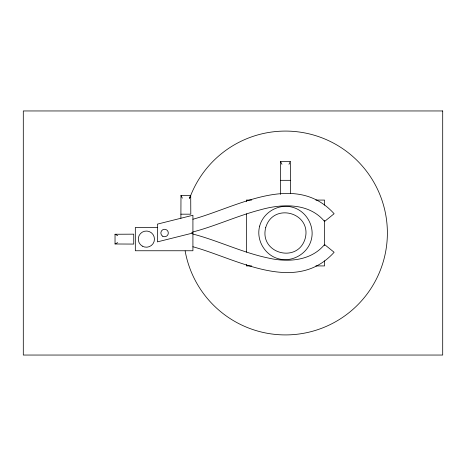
<?xml version="1.0" encoding="UTF-8"?>
<svg xmlns="http://www.w3.org/2000/svg" width="466" height="466" viewBox="0 0 466 466"><rect width="100%" height="100%" fill="white"/><g stroke="black" fill="none" stroke-linecap="round" stroke-linejoin="round"><path stroke-width="0.7" d="M189.353 198.167L190.71 195.475L190.804 214.179L180.89 214.179M288.967 164.306L290.33 161.615L290.423 193.722M190.71 195.475L180.983 195.475L180.89 218.251M290.33 161.615L280.602 161.615L280.503 161.923L280.503 194.433M115.032 243.986L115.032 234.258L133.736 234.165L133.736 244.079L115.032 243.986L117.723 242.629M192.918 219.241C237.142 207.102 295.357 171.01 334.122 213.719L324.563 221.472C309.133 202.675 282.006 203.677 260.686 209.735C237.625 215.682 215.939 225.911 192.918 231.963M280.503 180.319L290.423 180.319M251.611 200.077L246.368 200.077L246.368 201.522M315.866 200.077L324.557 200.077L324.557 205.139M157.403 227.484L135.326 227.484L135.326 250.755L192.918 250.755L192.918 215.245L157.403 224.123L157.403 241.877L192.918 233L191.497 232.779M251.611 265.923L246.368 265.923L246.368 264.478M315.866 265.923L324.557 265.923L324.557 260.861M117.723 235.615L115.032 234.258M192.918 234.037C218.63 240.805 242.739 252.782 268.859 258.152C288.058 262.544 311.259 260.849 324.563 244.528L334.122 252.281C295.357 294.99 237.142 258.898 192.918 246.759M280.602 161.615L281.959 164.306M180.983 195.475L182.34 198.167M324.557 220.336L324.557 245.664M246.368 213.824L246.368 252.176M189.598 198.388A101.92 101.92 0 0 1 350.776 154.759A101.92 101.92 0 0 1 336.65 321.132A101.92 101.92 0 0 1 185.136 250.958M259.673 226.092C255.886 239.868 264.723 255.182 278.551 258.793C292.333 262.579 307.642 253.737 311.253 239.908C315.039 226.132 306.203 210.818 292.374 207.207C278.592 203.421 263.284 212.263 259.673 226.092M265.684 227.699C259.067 253.615 298.019 264.053 305.242 238.301C311.865 212.385 272.907 201.947 265.684 227.699M442.7 110.955L23.3 110.955L23.3 355.045L442.7 355.045L442.7 110.955M162.727 236.233A3.728 3.728 0 0 0 168.319 233A3.728 3.728 0 0 0 162.727 229.767A3.728 3.728 0 0 0 162.727 236.233M142.322 246.13A8.091 8.091 0 0 0 154.456 239.122A8.091 8.091 0 0 0 142.322 232.115A8.091 8.091 0 0 0 142.322 246.13"/></g></svg>
